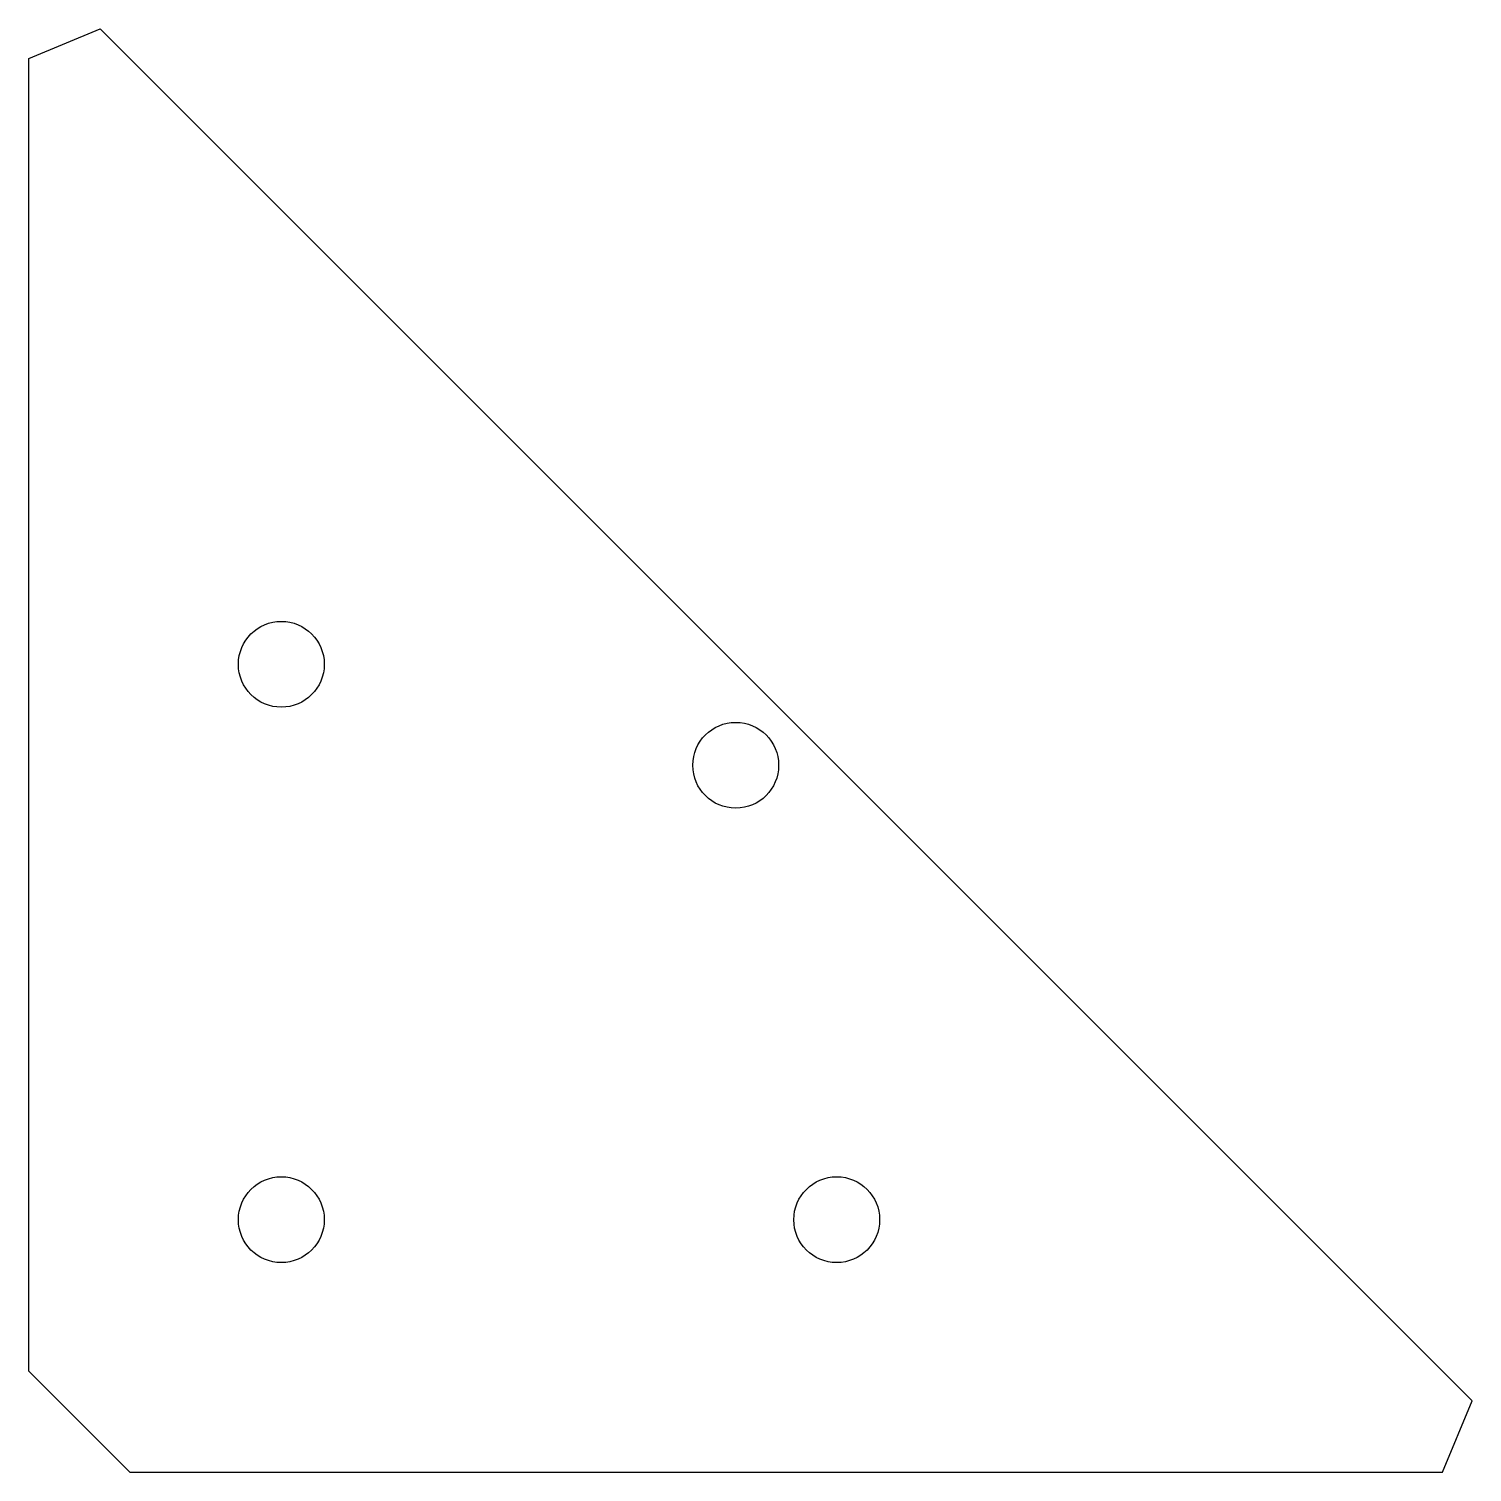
# Model space of a CAD drawing. Extents: x 0 to 5.63, y 0 to 5.63.
import ezdxf

# ---------------------------------------------------------------- set-up
doc = ezdxf.new("R2010")
doc.units = 0
doc.header["$MEASUREMENT"] = 0
doc.layers.add('MODELSKETCH_VISIBLE', color=7, linetype='CONTINUOUS')

msp = doc.modelspace()

# ---------------------------------------------------------------- linework, layer by layer
at = {"layer": 'MODELSKETCH_VISIBLE'}
for p, q in [((0, 5.5118), (0.2784, 5.6271)), ((0.2784, 5.6271), (5.6271, 0.2784)), ((0, 0.3937), (0, 5.5118)), ((0.3937, 0), (0, 0.3937)), ((5.5118, 0), (5.6271, 0.2784)), ((0.3937, 0), (5.5118, 0))]:
    msp.add_line(p, q, dxfattribs=at)
for centre in [(0.9843, 3.1496), (2.7559, 2.7559), (0.9843, 0.9843), (3.1496, 0.9843)]:
    msp.add_circle(centre, 0.1673, dxfattribs=at)

doc.saveas('drawing.dxf')
